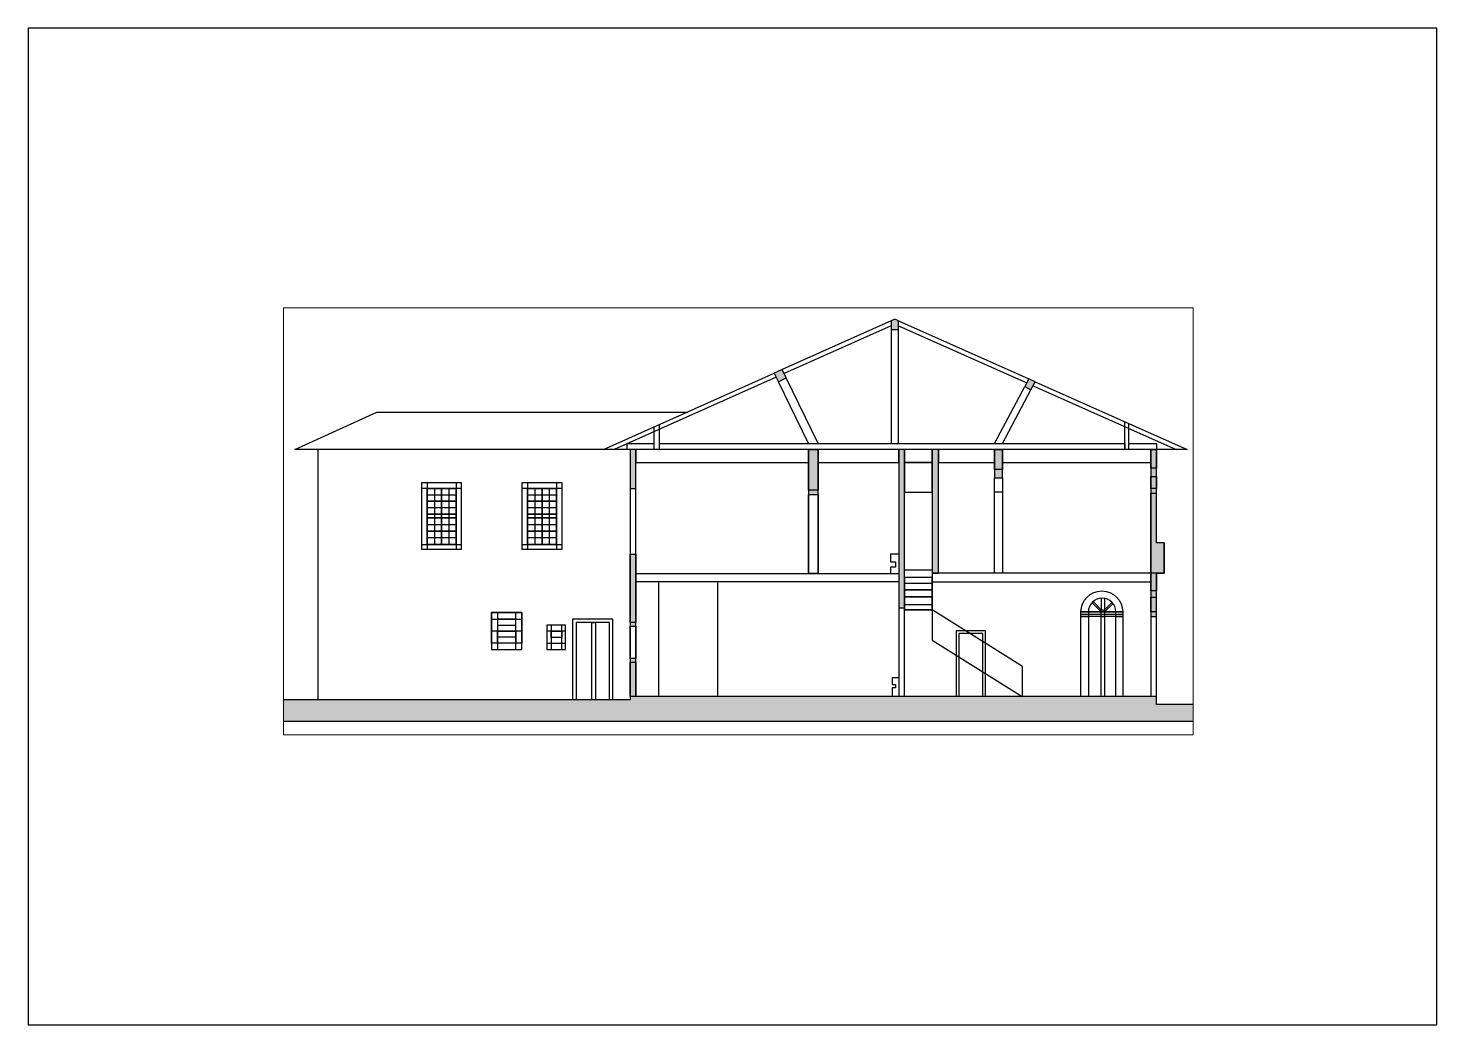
# Paper-space layout 'Layout1' of a CAD drawing. Header units: millimetres. Extents: x -102 to 318, y 103 to 400.
# The model-space entities are those that its viewports show. They can reach past a viewport. Long polylines and large blocks are cut down to what shows.
import ezdxf

# ---------------------------------------------------------------- set-up
doc = ezdxf.new("R2010")
doc.units = ezdxf.units.MM
for name, color, linetype, lineweight in [('A-ALV-___-___-EXI', 250, 'Continuous', 25), ('A-BAS-___-___-EXI', 250, 'Continuous', 25), ('A-COB-___-___-EXI', 250, 'Continuous', 25), ('A-ESC-___-___-EXI', 250, 'Continuous', 25), ('A-JAN-___-___-EXI', 250, 'Continuous', 25), ('A-POR-___-___-EXI', 250, 'Continuous', 25)]:
    doc.layers.add(name, color=color, linetype=linetype, lineweight=lineweight)

# ---------------------------------------------------------------- blocks, each defined once
blk = doc.blocks.new('A4 HORIZONTAL - A3-23034793-Não nomeada')
at = {"layer": 'A-JAN-___-___-EXI'}
for p, q in [((317.79, 400), (-102.21, 400)), ((-102.21, 400), (-102.21, 103)), ((317.79, 103), (317.79, 400)), ((-102.21, 103), (317.79, 103))]:
    blk.add_line(p, q, dxfattribs=at)

msp = doc.modelspace()

# ---------------------------------------------------------------- hatches: boundary and pattern name
at = {"layer": 'A-ALV-___-___-EXI'}
h = msp.add_hatch(color=11, dxfattribs=at)
h.paths.add_polyline_path([(-3598, -834), (-3423, -834), (-3423, 194), (-3598, 194)])
h.paths.add_polyline_path([(-3423, 1369), (-3423, 3403), (-3598, 3403), (-3598, 1369)])
h.paths.add_polyline_path([(12102, 1688), (12102, 2126), (11927, 2126), (11927, 1688), (11945, 1688)])
h.paths.add_polyline_path([(4412, 1806), (4587, 1806), (4587, 6526), (4412, 6526)])
h.paths.add_polyline_path([(11927, 2311), (12102, 2311), (12102, 2846), (12327, 2846), (12327, 3746), (12102, 3746), (12102, 5223), (11927, 5223)])
h.paths.add_polyline_path([(5410, 2846), (5603, 2846), (5603, 6526), (5410, 6526)])
h.paths.add_polyline_path([(2013, 5313), (2013, 6526), (1720, 6526), (1720, 5313)])
h.paths.add_polyline_path([(-3423, 5366), (-3423, 6526), (-3598, 6526), (-3598, 5366)])
h.paths.add_polyline_path([(12102, 5366), (12102, 5726), (11927, 5726), (11927, 5366), (11980, 5366)])
h.paths.add_polyline_path([(7504, 5931), (7504, 6526), (7268, 6526), (7268, 5931)])
h.paths.add_polyline_path([(12102, 5970), (12102, 6526), (11927, 6526), (11927, 5970), (11934, 5970)])
at = {"layer": 'A-BAS-___-___-EXI', "true_color": 0xcb9898}
msp.add_hatch(color=253, dxfattribs=at).paths.add_polyline_path([(13198, -1574), (13198, -1074), (12102, -1074), (12102, -834), (-3598, -834), (-3598, -934), (-13930, -934), (-13930, -1574), (-366, -1574)])
at = {"layer": 'A-COB-___-___-EXI', "true_color": 0xc19a82}
h = msp.add_hatch(color=33, dxfattribs=at)
h.paths.add_polyline_path([(-3598, 194), (-3423, 194), (-3423, 299), (-3598, 299)])
h.paths.add_polyline_path([(-3598, 1258), (-3423, 1258), (-3423, 1369), (-3598, 1369)])
h.paths.add_polyline_path([(11927, 1550), (12102, 1550), (12102, 1688), (11927, 1688)])
h.paths.add_polyline_path([(12102, 2126), (12102, 2311), (11927, 2311), (11927, 2126)])
h.paths.add_polyline_path([(2013, 5188), (2013, 5313), (1720, 5313), (1720, 5188)])
h.paths.add_polyline_path([(12102, 5223), (12102, 5366), (11927, 5366), (11927, 5223)])
h.paths.add_polyline_path([(7268, 5681), (7504, 5681), (7504, 5931), (7268, 5931)])
h.paths.add_polyline_path([(12102, 5726), (12102, 5970), (11927, 5970), (11927, 5726)])
h.paths.add_polyline_path([(8353, 8302), (8481, 8542), (8289, 8628), (8168, 8400)])
h.paths.add_polyline_path([(823, 8545), (1060, 8661), (940, 8907), (699, 8800)])
h.paths.add_polyline_path([(4405, 10106), (4405, 10357), (4295, 10406), (4185, 10357), (4185, 10106)])

# ---------------------------------------------------------------- linework, layer by layer
at = {"layer": 'A-ALV-___-___-EXI'}
for p, q in [((-12898, -934), (-12898, 6526)), ((4185, 6706), (4405, 6706)), ((4587, 6526), (4587, 6136)), ((5410, 6526), (4587, 6526)), ((5603, 6526), (5410, 6526)), ((5410, 6526), (5410, 2846)), ((5410, 6136), (5410, 6526)), ((5603, 2846), (5603, 6526)), ((4587, 6136), (5410, 6136)), ((12102, 5366), (11927, 5366)), ((11927, 5366), (11927, 5223)), ((11927, 5223), (12102, 5223)), ((12102, 5223), (12102, 5366)), ((12102, 3746), (12102, 5223)), ((12102, 3746), (12102, 5223)), ((12327, 3746), (12102, 3746)), ((12327, 3746), (12102, 3746)), ((5410, 2846), (5603, 2846)), ((5410, 2345), (4587, 2345)), ((5410, 2345), (4587, 2345)), ((12102, 1688), (12102, 2126)), ((12102, 1688), (12102, 2126))]:
    msp.add_line(p, q, dxfattribs=at)
for points in [[(11151, 6526), (-3689, 6526), (-3689, 6706), (-2883, 6706)], [(4587, -834), (4587, 6526), (4412, 6526), (4412, -834)], [(11271, 6706), (12102, 6706), (12102, 6526), (11927, 6526), (11927, 6072), (11927, 5970), (11927, 6526), (12102, 6526), (12102, 5970), (12102, 6526)], [(4412, 3404), (4172, 3404), (4172, 3184), (4312, 3184), (4312, 3024), (4172, 3024), (4172, 2827)], [(12102, 2846), (12102, 2311), (12102, 2846), (12327, 2846), (12327, 3746), (12327, 2846), (12229, 2846), (5410, 2846), (5410, 2588), (11927, 2588), (11927, 2846), (11927, 3746)], [(4412, -274), (4212, -274), (4212, -474), (4312, -474), (4312, -574), (4212, -574), (4212, -834)]]:
    msp.add_lwpolyline(points, dxfattribs=at)
for points in [[(-3423, 1369), (-3423, 6526), (-3598, 6526), (-3598, 1369), (-3598, 3403), (-3423, 3403)], [(-3423, 5366), (-3423, 6526), (-3598, 6526), (-3598, 5366)], [(1720, 6136), (1720, 6526), (-3423, 6526), (-3423, 6136)], [(2013, 6526), (1720, 6526), (1720, 5313), (1720, 6526), (2013, 6526), (2013, 5313)], [(4412, 6136), (4412, 6526), (2013, 6526), (2013, 6136)], [(4412, 1806), (4587, 1806), (4587, 6526), (4412, 6526)], [(5603, 2846), (5603, 6526), (5410, 6526), (5410, 2846)], [(5603, 6526), (5603, 6136), (7268, 6136), (7268, 6526)], [(7504, 6526), (7268, 6526), (7504, 6526), (7504, 5931)], [(7268, 5931), (7268, 6526)], [(11927, 6136), (11927, 6526), (7504, 6526), (7504, 6136)], [(4587, 6136), (4587, 5260), (5410, 5260), (5410, 6136)], [(7504, 5931), (7268, 5931), (7268, 5681), (7504, 5681)], [(12102, 5970), (11927, 5970), (11927, 5726), (12102, 5726)], [(11927, 5726), (11927, 5366)], [(12102, 5366), (12102, 5726)], [(2013, 5313), (1720, 5313), (1720, 5188), (2013, 5188)], [(11927, 5223), (11927, 2311)], [(4587, 2345), (4587, 2944), (5410, 2944), (5410, 2345)], [(-3423, 2588), (-3423, 2827), (4412, 2827), (4412, 2588)], [(12102, 2311), (11927, 2311), (11927, 2126), (12102, 2126)], [(11927, 2126), (11927, 1688)], [(12102, 1688), (11927, 1688), (11927, 1550), (12102, 1550)], [(-3423, 1369), (-3598, 1369), (-3598, 1258), (-3423, 1258)], [(-3423, 299), (-3598, 299), (-3598, 194), (-3423, 194)], [(-3598, 194), (-3598, -834)], [(-3423, -834), (-3423, 194)]]:
    msp.add_lwpolyline(points, close=True, dxfattribs=at)
at = {"layer": 'A-BAS-___-___-EXI'}
msp.add_line((-13930, -1574), (13198, -1574), dxfattribs=at)
msp.add_lwpolyline([(13198, -1074), (12102, -1074), (12102, -834), (-3598, -834), (-3598, -934), (-13930, -934)], dxfattribs=at)
at = {"layer": 'A-COB-___-___-EXI'}
for p, q in [((4185, 10357), (940, 8907)), ((4185, 10213), (997, 8789)), ((4185, 10106), (4185, 6706)), ((4405, 10357), (8289, 8628)), ((4405, 10213), (8228, 8511)), ((4405, 6706), (4405, 10106)), ((757, 8681), (-4067, 6526)), ((1720, 6706), (823, 8545)), ((2013, 6706), (1060, 8661)), ((8419, 8426), (12686, 6526)), ((7268, 6706), (8168, 8400)), ((7504, 6706), (8353, 8302)), ((-2883, 6526), (-2883, 7199)), ((-2723, 6526), (-2723, 7270)), ((11271, 6526), (11271, 7300))]:
    msp.add_line(p, q, dxfattribs=at)
for points in [[(4405, 10106), (4405, 10357), (4295, 10406), (4185, 10357), (4185, 10106)], [(940, 8907), (699, 8800), (823, 8545), (1060, 8661)], [(8168, 8400), (8353, 8302), (8481, 8542), (8289, 8628)]]:
    msp.add_lwpolyline(points, close=True, dxfattribs=at)
for points in [[(8481, 8542), (13009, 6526), (-4389, 6526), (699, 8800)], [(12902, 6526), (-13598, 6526), (-11151, 7643), (-1890, 7643)], [(-2723, 6706), (11151, 6706), (11151, 6526), (11151, 7354)]]:
    msp.add_lwpolyline(points, dxfattribs=at)
at = {"layer": 'A-ESC-___-___-EXI'}
msp.add_lwpolyline([(8099, -834), (8099, 65), (5410, 1745), (5410, 2345), (4587, 2345), (4587, 2132), (5410, 2132), (5410, 2345), (5410, 2717), (4587, 2717), (4587, 2944), (5410, 2944), (5410, 2717), (4587, 2717), (4587, 2345), (5410, 2345), (5410, 2531), (4587, 2531), (4587, 2345), (4587, 1745), (5410, 1745), (4587, 1745), (4587, 2944), (5410, 2944), (5410, 1745), (5410, 845), (8097, -834)], dxfattribs=at)
msp.add_lwpolyline([(4587, 2132), (4587, 1906), (5410, 1906), (5410, 2132)], close=True, dxfattribs=at)
at = {"layer": 'A-JAN-___-___-EXI'}
for p, q in [((-9647, 5366), (-9647, 3692)), ((-8784, 5366), (-9647, 5366)), ((-9647, 5366), (-9647, 4599)), ((-8784, 5366), (-9647, 5366)), ((-9647, 5366), (-9216, 5366)), ((-9647, 3692), (-9647, 5366)), ((-9216, 5366), (-8784, 5366)), ((-9216, 3692), (-9216, 5366)), ((-9216, 5366), (-9216, 3692)), ((-9216, 5366), (-8784, 5366)), ((-9216, 3692), (-9216, 5366)), ((-8784, 3692), (-8784, 5366)), ((-8784, 4599), (-8784, 5366)), ((-6652, 5366), (-6652, 3692)), ((-5789, 5366), (-6652, 5366)), ((-6652, 5366), (-6652, 4599)), ((-5789, 5366), (-6652, 5366)), ((-6652, 5366), (-6221, 5366)), ((-6652, 3692), (-6652, 5366)), ((-6221, 5366), (-5789, 5366)), ((-6221, 3692), (-6221, 5366)), ((-6221, 5366), (-6221, 3692)), ((-6221, 5366), (-5789, 5366)), ((-6221, 3692), (-6221, 5366)), ((-5789, 3692), (-5789, 5366)), ((-5789, 4599), (-5789, 5366)), ((-9647, 4983), (-8784, 4983)), ((-9647, 4599), (-9647, 4983)), ((-9647, 4983), (-8784, 4983)), ((-9647, 4791), (-9647, 4983)), ((-8784, 4791), (-9647, 4791)), ((-8784, 4983), (-8784, 4599)), ((-8784, 4983), (-8784, 4791)), ((-6652, 4983), (-5789, 4983)), ((-6652, 4599), (-6652, 4983)), ((-6652, 4983), (-5789, 4983)), ((-6652, 4791), (-6652, 4983)), ((-5789, 4791), (-6652, 4791)), ((-5789, 4983), (-5789, 4599)), ((-5789, 4983), (-5789, 4791)), ((-9647, 4599), (-8784, 4599)), ((-9647, 4487), (-9647, 4599)), ((-9647, 4599), (-8784, 4599)), ((-8784, 4599), (-9647, 4599)), ((-8784, 4487), (-9647, 4487)), ((-9647, 4487), (-8784, 4487)), ((-9647, 4090), (-9647, 4487)), ((-8784, 4599), (-8784, 4487)), ((-8784, 4487), (-8784, 4090)), ((-6652, 4599), (-5789, 4599)), ((-6652, 4487), (-6652, 4599)), ((-6652, 4599), (-5789, 4599)), ((-5789, 4599), (-6652, 4599)), ((-5789, 4487), (-6652, 4487)), ((-6652, 4487), (-5789, 4487)), ((-6652, 4090), (-6652, 4487)), ((-5789, 4599), (-5789, 4487)), ((-5789, 4487), (-5789, 4090)), ((-8784, 4090), (-9647, 4090)), ((-5789, 4090), (-6652, 4090)), ((-9647, 3692), (-8784, 3692)), ((-9216, 3692), (-9647, 3692)), ((-6652, 3692), (-5789, 3692)), ((-6221, 3692), (-6652, 3692)), ((-3423, 299), (-3423, 1258)), ((-3423, 1258), (-3423, 299))]:
    msp.add_line(p, q, dxfattribs=at)
for points in [[(-9821, 5530), (-9821, 3552), (-8620, 3552), (-8620, 5530)], [(-8620, 3552), (-8620, 5530), (-9647, 5530), (-9647, 3552)], [(-8784, 5530), (-8784, 3552), (-8620, 3552), (-8620, 5530)], [(-6826, 5530), (-6826, 3552), (-5625, 3552), (-5625, 5530)], [(-5625, 3552), (-5625, 5530), (-6652, 5530), (-6652, 3552)], [(-5789, 5530), (-5789, 3552), (-5625, 3552), (-5625, 5530)], [(-9821, 5366), (-9821, 3692), (-8620, 3692), (-8620, 5366)], [(-9647, 4983), (-9647, 5366), (-8784, 5366), (-8784, 4983)], [(-8784, 5174), (-8784, 4983), (-9647, 4983), (-9647, 5174)], [(-9216, 3692), (-9216, 5366), (-9432, 5366), (-9432, 3692)], [(-8784, 3692), (-8784, 5366), (-8784, 3692), (-9216, 3692)], [(-8784, 3692), (-8784, 5366), (-9000, 5366), (-9000, 3692)], [(-6826, 5366), (-6826, 3692), (-5625, 3692), (-5625, 5366)], [(-6652, 4983), (-6652, 5366), (-5789, 5366), (-5789, 4983)], [(-5789, 5174), (-5789, 4983), (-6652, 4983), (-6652, 5174)], [(-6221, 3692), (-6221, 5366), (-6437, 5366), (-6437, 3692)], [(-5789, 3692), (-5789, 5366), (-5789, 3692), (-6221, 3692)], [(-5789, 3692), (-5789, 5366), (-6005, 5366), (-6005, 3692)], [(-8784, 4487), (-8784, 3692), (-9647, 3692), (-9647, 4487)], [(-8784, 4288), (-8784, 4090), (-9647, 4090), (-9647, 4288)], [(-5789, 4487), (-5789, 3692), (-6652, 3692), (-6652, 4487)], [(-5789, 4288), (-5789, 4090), (-6652, 4090), (-6652, 4288)], [(-9647, 3891), (-9647, 4090), (-8784, 4090), (-8784, 3891)], [(-8784, 4090), (-8784, 3692), (-9647, 3692), (-9647, 4090)], [(-6652, 3891), (-6652, 4090), (-5789, 4090), (-5789, 3891)], [(-5789, 4090), (-5789, 3692), (-6652, 3692), (-6652, 4090)], [(-7726, 1117), (-7726, 1667), (-6826, 1667), (-6826, 1117)], [(-6826, 567), (-6826, 1667), (-7726, 1667), (-7726, 567)], [(-7726, 753), (-7726, 1466), (-6826, 1466), (-6826, 753)], [(-7551, 1667), (-7551, 567), (-6999, 567), (-6999, 1667)], [(-6999, 1292), (-6999, 1466), (-7551, 1466), (-7551, 1292)], [(-7551, 1466), (-7551, 1117), (-6999, 1117), (-6999, 1466)], [(-5522, 567), (-5522, 1292), (-6080, 1292), (-6080, 567)], [(-5950, 1292), (-5950, 567), (-5632, 567), (-5632, 1292)], [(-7551, 935), (-7551, 1117), (-6999, 1117), (-6999, 935)], [(-7551, 753), (-7551, 1117), (-6999, 1117), (-6999, 753)], [(-5522, 753), (-5522, 1117), (-6080, 1117), (-6080, 753)], [(-5950, 929), (-5950, 1117), (-5632, 1117), (-5632, 929)], [(-3598, 299), (-3598, 1258)]]:
    msp.add_lwpolyline(points, close=True, dxfattribs=at)
at = {"layer": 'A-POR-___-___-EXI'}
for p, q in [((7504, 5260), (7268, 5260)), ((9846, 1688), (10067, 1688)), ((10450, 1688), (10174, 1964)), ((10552, 1688), (10803, 1939)), ((10450, 1550), (10552, 1550)), ((10450, -834), (10450, 1550)), ((10552, 1550), (10552, -834)), ((11927, 1550), (11927, -834)), ((12102, -834), (12102, 1550))]:
    msp.add_line(p, q, dxfattribs=at)
for points in [[(7504, 5681), (7504, 2846), (7268, 2846), (7268, 5681)], [(-977, -834), (-977, 2588), (-2754, 2588), (-2754, -834)], [(11091, 1688), (11091, 1550), (9846, 1550), (10067, 1550), (10067, -834)], [(9846, -834), (9846, 1550), (9846, 1688), (11091, 1688), (11091, 1550), (10888, 1550), (10888, 1688)], [(10450, 2097), (10450, 1751), (10206, 1995)], [(10552, 2092), (10552, 1751), (10773, 1973)], [(-4110, -934), (-4110, 1466), (-5310, 1466), (-5310, -934)], [(-4207, -934), (-4207, 1369), (-5209, 1369), (-5209, -934)], [(-4740, -934), (-4740, 1369), (-4627, 1369), (-4627, -934)], [(10888, -834), (10888, 1550), (11091, 1550), (11091, -834)], [(7001, -834), (7001, 1126), (6121, 1126), (6121, -834)], [(6922, -834), (6922, 1046), (6202, 1046), (6202, -834)]]:
    msp.add_lwpolyline(points, dxfattribs=at)
for points in [[(1720, 2827), (1720, 5188), (1720, 2827), (2013, 2827), (2013, 5188), (2013, 2827)], [(10450, 1550), (10450, 1751), (10552, 1751), (10552, 1550)], [(11091, 1619), (11091, 1550), (9846, 1550), (9846, 1619)]]:
    msp.add_lwpolyline(points, close=True, dxfattribs=at)
msp.add_lwpolyline([(9846, 1688), (11091, 1688), (9846, 1688, -1), (11091, 1688), (10888, 1688, 1), (10067, 1688), (10067, 1550), (9846, 1550)], format="xyb", close=True, dxfattribs=at)

psp = doc.layouts.get("Layout1")

# ---------------------------------------------------------------- block references
at = {"layer": 'A-POR-___-___-EXI'}
psp.add_blockref('A4 HORIZONTAL - A3-23034793-Não nomeada', (0, 0), dxfattribs=at)

# ---------------------------------------------------------------- viewports
at = {"layer": 'A-COB-___-___-EXI'}
psp.add_viewport(center=(109.57, 253.06), size=(271.24, 127.27), view_center_point=(-366.02, 4388.12), view_height=12726.9987, dxfattribs=at)

doc.saveas('drawing.dxf')
